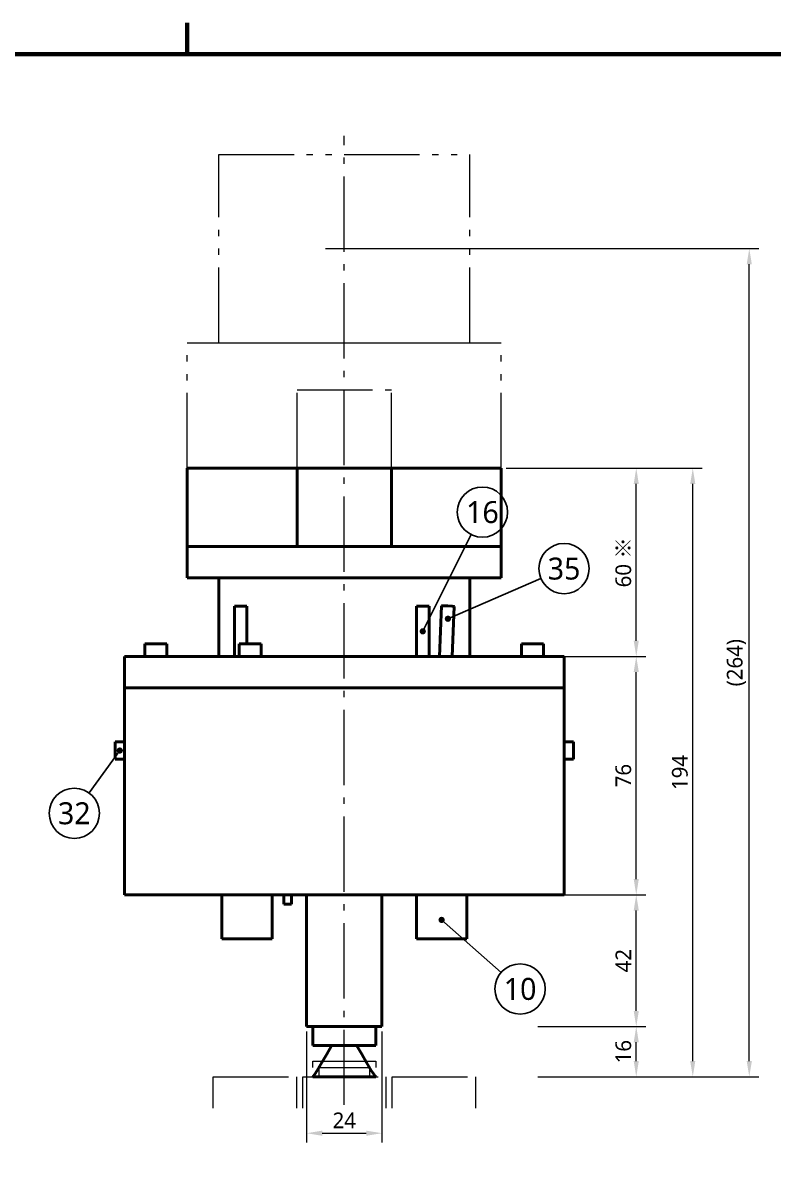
# Model space of a CAD drawing. Header units: millimetres. Extents: x 0 to 1800, y -680 to 297.
# Drawn here: x 648.8 to 768.3, y 110.5 to 292 of the extents above; entities that cross this region are included whole.
import ezdxf
from ezdxf.enums import TextEntityAlignment as Align

# ---------------------------------------------------------------- set-up
doc = ezdxf.new("R2010")
doc.units = ezdxf.units.MM
doc.linetypes.add('KS_CENTER', pattern=[17, 12, -2, 1, -2])
doc.linetypes.add('KS_PHANTOM', pattern=[20, 12, -2, 1, -2, 1, -2])
for name, color, linetype, lineweight in [('BALLOON', 7, 'Continuous', 25), ('CENTER', 1, 'KS_CENTER', 18), ('DIM', 3, 'Continuous', 18), ('FRAME', 7, 'Continuous', 70), ('OUTLINE', 7, 'Continuous', 50), ('PHANTOM', 6, 'KS_PHANTOM', 18), ('TEXT', 7, 'Continuous', 25)]:
    doc.layers.add(name, color=color, linetype=linetype, lineweight=lineweight)
doc.styles.add('KS', font='malgun.ttf')
doc.dimstyles.new('KS_00', dxfattribs={"dimtxt": 2.5, "dimasz": 2.5, "dimexe": 1.5, "dimexo": 0.8, "dimgap": 0.8, "dimtad": 1, "dimlfac": 50, "dimdsep": 46, "dimtxsty": 'KS', "dimcen": 0, "dimclrd": 3, "dimclre": 3, "dimclrt": 7, "dimazin": 3, "dimtfac": 0.7, "dimtmove": 0, "dimatfit": 3, "dimlwd": 18, "dimlwe": 18, "dimarcsym": 0})

# ---------------------------------------------------------------- blocks, each defined once
blk = doc.blocks.new('_CLOSEDFILLED')
at = {"color": 0, "linetype": 'ByBlock'}
blk.add_solid([(-1, 0.164), (0, 0), (-1, -0.164)], dxfattribs=at)
blk = doc.blocks.new('*D13')
at = {"color": 3, "lineweight": 18}
for p, q in [((270.8, 132), (288, 132)), ((286.5, 126.5), (286.5, 129.5)), ((270.8, 124), (288, 124))]:
    blk.add_line(p, q, dxfattribs=at)
at = {"layer": 'Defpoints'}
for p in [(270, 132), (270, 124), (286.5, 124)]:
    blk.add_point(p, dxfattribs=at)
at = {"layer": 'DIM', "color": 3, "xscale": 2.5, "yscale": 2.5}
for p, rotation in [((286.5, 132), 90), ((286.5, 124), 270)]:
    blk.add_blockref('_CLOSEDFILLED', p, dxfattribs=dict(at, rotation=rotation))
at = {"layer": 'DIM', "color": 7, "insert": (284.45, 128), "char_height": 2.5, "attachment_point": 5, "rotation": 90, "style": 'KS'}
blk.add_mtext('16', dxfattribs=at)
blk = doc.blocks.new('*D14')
at = {"color": 3, "lineweight": 18}
for p, q in [((270.8, 153), (288, 153)), ((286.5, 134.5), (286.5, 150.5)), ((270.8, 132), (288, 132))]:
    blk.add_line(p, q, dxfattribs=at)
at = {"layer": 'Defpoints'}
for p in [(270, 153), (270, 132), (286.5, 132)]:
    blk.add_point(p, dxfattribs=at)
at = {"layer": 'DIM', "color": 3, "xscale": 2.5, "yscale": 2.5}
for p, rotation in [((286.5, 153), 90), ((286.5, 132), 270)]:
    blk.add_blockref('_CLOSEDFILLED', p, dxfattribs=dict(at, rotation=rotation))
at = {"layer": 'DIM', "color": 7, "insert": (284.45, 142.5), "char_height": 2.5, "attachment_point": 5, "rotation": 90, "style": 'KS'}
blk.add_mtext('42', dxfattribs=at)
blk = doc.blocks.new('*D15')
at = {"color": 3, "lineweight": 18}
for p, q in [((275.8, 191), (288, 191)), ((286.5, 155.5), (286.5, 188.5)), ((275.8, 153), (288, 153))]:
    blk.add_line(p, q, dxfattribs=at)
at = {"layer": 'Defpoints'}
for p in [(275, 191), (275, 153), (286.5, 153)]:
    blk.add_point(p, dxfattribs=at)
at = {"layer": 'DIM', "color": 3, "xscale": 2.5, "yscale": 2.5}
for p, rotation in [((286.5, 191), 90), ((286.5, 153), 270)]:
    blk.add_blockref('_CLOSEDFILLED', p, dxfattribs=dict(at, rotation=rotation))
at = {"layer": 'DIM', "color": 7, "insert": (284.45, 172), "char_height": 2.5, "attachment_point": 5, "rotation": 90, "style": 'KS'}
blk.add_mtext('76', dxfattribs=at)
blk = doc.blocks.new('*D16')
at = {"color": 3, "lineweight": 18}
for p, q in [((265.8, 221), (288, 221)), ((286.5, 193.5), (286.5, 218.5)), ((265.8, 191), (288, 191))]:
    blk.add_line(p, q, dxfattribs=at)
at = {"layer": 'Defpoints'}
for p in [(265, 221), (265, 191), (286.5, 191)]:
    blk.add_point(p, dxfattribs=at)
at = {"layer": 'DIM', "color": 3, "xscale": 2.5, "yscale": 2.5}
for p, rotation in [((286.5, 221), 90), ((286.5, 191), 270)]:
    blk.add_blockref('_CLOSEDFILLED', p, dxfattribs=dict(at, rotation=rotation))
at = {"layer": 'DIM', "color": 7, "insert": (284.45, 206), "char_height": 2.5, "attachment_point": 5, "rotation": 90, "style": 'KS'}
blk.add_mtext('60 ※', dxfattribs=at)
blk = doc.blocks.new('*D17')
at = {"color": 3, "lineweight": 18}
for p, q in [((265.8, 221), (297, 221)), ((295.5, 126.5), (295.5, 218.5)), ((270.8, 124), (297, 124))]:
    blk.add_line(p, q, dxfattribs=at)
at = {"layer": 'Defpoints'}
for p in [(265, 221), (270, 124), (295.5, 124)]:
    blk.add_point(p, dxfattribs=at)
at = {"layer": 'DIM', "color": 3, "xscale": 2.5, "yscale": 2.5}
for p, rotation in [((295.5, 221), 90), ((295.5, 124), 270)]:
    blk.add_blockref('_CLOSEDFILLED', p, dxfattribs=dict(at, rotation=rotation))
at = {"layer": 'DIM', "color": 7, "insert": (293.45, 172.5), "char_height": 2.5, "attachment_point": 5, "rotation": 90, "style": 'KS'}
blk.add_mtext('194', dxfattribs=at)
blk = doc.blocks.new('*D18')
at = {"color": 3, "lineweight": 18}
for p, q in [((240.8, 256), (306, 256)), ((304.5, 126.5), (304.5, 253.5)), ((270.8, 124), (306, 124))]:
    blk.add_line(p, q, dxfattribs=at)
at = {"layer": 'Defpoints'}
for p in [(240, 256), (270, 124), (304.5, 124)]:
    blk.add_point(p, dxfattribs=at)
at = {"layer": 'DIM', "color": 3, "xscale": 2.5, "yscale": 2.5}
for p, rotation in [((304.5, 256), 90), ((304.5, 124), 270)]:
    blk.add_blockref('_CLOSEDFILLED', p, dxfattribs=dict(at, rotation=rotation))
at = {"layer": 'DIM', "color": 7, "insert": (302.45, 190), "char_height": 2.5, "attachment_point": 5, "rotation": 90, "style": 'KS'}
blk.add_mtext('(264)', dxfattribs=at)
blk = doc.blocks.new('*D19')
at = {"color": 3, "lineweight": 18}
for p, q in [((234, 131.2), (234, 113.5)), ((246, 131.2), (246, 113.5)), ((236.5, 115), (243.5, 115))]:
    blk.add_line(p, q, dxfattribs=at)
at = {"layer": 'Defpoints'}
for p in [(234, 132), (246, 132), (234, 115)]:
    blk.add_point(p, dxfattribs=at)
at = {"layer": 'DIM', "color": 3, "xscale": 2.5, "yscale": 2.5, "rotation": 180}
blk.add_blockref('_CLOSEDFILLED', (234, 115), dxfattribs=at)
at = {"layer": 'DIM', "color": 3, "xscale": 2.5, "yscale": 2.5}
blk.add_blockref('_CLOSEDFILLED', (246, 115), dxfattribs=at)
at = {"layer": 'DIM', "color": 7, "insert": (240, 117.05), "char_height": 2.5, "attachment_point": 5, "style": 'KS'}
blk.add_mtext('24', dxfattribs=at)
blk = doc.blocks.new('D-02_R03_1of3')
at = {"layer": 'BALLOON'}
h = blk.add_hatch(color=256, dxfattribs=at)
h.dxf.hatch_style = 1
edge = h.paths.add_edge_path()
edge.add_arc((256.5, 197), 0.5, 0, 360)
h = blk.add_hatch(color=256, dxfattribs=at)
h.dxf.hatch_style = 1
edge = h.paths.add_edge_path()
edge.add_arc((252.5, 195), 0.5, 0, 360)
h = blk.add_hatch(color=256, dxfattribs=at)
h.dxf.hatch_style = 1
edge = h.paths.add_edge_path()
edge.add_arc((204.25, 176), 0.5, 0, 360)
h = blk.add_hatch(color=256, dxfattribs=at)
h.dxf.hatch_style = 1
edge = h.paths.add_edge_path()
edge.add_arc((255.5, 149), 0.5, 0, 360)
for p, q in [((260.21115, 210.42229), (252.5, 195)), ((271.32857, 203.41236), (256.5, 197)), ((199.34787, 169.23844), (204.25, 176)), ((264.99715, 140.64251), (255.5, 149))]:
    blk.add_line(p, q, dxfattribs=at)
for centre in [(262, 214), (275, 205), (197, 166), (268, 138)]:
    blk.add_circle(centre, 4, dxfattribs=at)
at = {"layer": 'CENTER'}
blk.add_line((240, 119.5), (240, 274), dxfattribs=at)
at = {"layer": 'FRAME'}
blk.add_line((215, 287), (215, 292), dxfattribs=at)
blk.add_lwpolyline([(20, 10), (410, 10), (410, 287), (20, 287)], close=True, dxfattribs=at)
at = {"layer": 'OUTLINE'}
for p, q in [((215, 208.5), (215, 221)), ((232.5, 208.5), (232.5, 221)), ((232.5, 221), (247.5, 221)), ((247.5, 208.5), (247.5, 221)), ((265, 208.5), (265, 221)), ((215, 203.5), (215, 208.5)), ((232.5, 208.5), (247.5, 208.5)), ((265, 203.5), (265, 208.5)), ((220, 191), (220, 203.5)), ((260, 191), (260, 203.5)), ((222.5, 191), (222.5, 199)), ((224.5, 193), (224.5, 199)), ((251.5, 191), (251.5, 199)), ((253.5, 191), (253.5, 199)), ((255.1792, 191), (255.5008, 199.03997)), ((257.1808, 191), (257.4992, 198.96003)), ((208.25, 193), (208.25, 191)), ((211.75, 193), (211.75, 191)), ((223.25, 193), (223.25, 191)), ((226.75, 193), (226.75, 191)), ((268.25, 193), (268.25, 191)), ((271.75, 193), (271.75, 191)), ((205, 186), (205, 191)), ((205, 191), (275, 191)), ((275, 186), (275, 191)), ((205, 153), (205, 186)), ((205, 186), (275, 186)), ((275, 153), (275, 186)), ((203.5, 177.375), (205, 177.375)), ((276.5, 177.375), (275, 177.375)), ((203.5, 174.625), (205, 174.625)), ((276.5, 174.625), (275, 174.625)), ((205, 153), (275, 153)), ((220.5, 146), (220.5, 153)), ((228.5, 146), (228.5, 153)), ((230.4, 153), (230.4, 151.5)), ((231.6, 153), (231.6, 151.5)), ((234, 132), (234, 153)), ((246, 132), (246, 153)), ((251.5, 146), (251.5, 153)), ((259.5, 146), (259.5, 153)), ((220.5, 146), (228.5, 146)), ((251.5, 146), (259.5, 146)), ((234, 132), (246, 132)), ((235, 129), (235, 132)), ((245, 129), (245, 132)), ((235, 129), (245, 129)), ((238, 128.97148), (238, 129)), ((242, 128.97148), (242, 129))]:
    blk.add_line(p, q, dxfattribs=at)
for points in [[(215, 221), (215.10216, 221), (215.40782, 221), (215.91447, 221), (216.61797, 221), (217.51258, 221), (218.59098, 221), (219.84436, 221), (221.26247, 221), (222.83372, 221), (224.54528, 221), (226.38314, 221), (228.33231, 221), (230.37683, 221), (232.5, 221)], [(247.5, 221), (249.62317, 221), (251.66769, 221), (253.61686, 221), (255.45472, 221), (257.16628, 221), (258.73753, 221), (260.15564, 221), (261.40902, 221), (262.48742, 221), (263.38203, 221), (264.08553, 221), (264.59218, 221), (264.89784, 221), (265, 221)], [(215, 208.5), (215.10216, 208.5), (215.40782, 208.5), (215.91447, 208.5), (216.61797, 208.5), (217.51258, 208.5), (218.59098, 208.5), (219.84436, 208.5), (221.26247, 208.5), (222.83372, 208.5), (224.54528, 208.5), (226.38314, 208.5), (228.33231, 208.5), (230.37683, 208.5), (232.5, 208.5)], [(247.5, 208.5), (249.62317, 208.5), (251.66769, 208.5), (253.61686, 208.5), (255.45472, 208.5), (257.16628, 208.5), (258.73753, 208.5), (260.15564, 208.5), (261.40902, 208.5), (262.48742, 208.5), (263.38203, 208.5), (264.08553, 208.5), (264.59218, 208.5), (264.89784, 208.5), (265, 208.5)], [(215, 203.5), (215.15719, 203.5), (215.6268, 203.5), (216.40292, 203.5), (217.47578, 203.5), (218.8319, 203.5), (220.45421, 203.5), (222.32233, 203.5), (224.41275, 203.5), (226.6992, 203.5), (229.15291, 203.5), (231.74302, 203.5), (234.43698, 203.5), (237.20089, 203.5), (240, 203.5)], [(240, 203.5), (242.79911, 203.5), (245.56302, 203.5), (248.25698, 203.5), (250.84709, 203.5), (253.3008, 203.5), (255.58725, 203.5), (257.67767, 203.5), (259.54579, 203.5), (261.1681, 203.5), (262.52422, 203.5), (263.59708, 203.5), (264.3732, 203.5), (264.84281, 203.5), (265, 203.5)], [(222.5, 199), (222.50629, 199), (222.52507, 199), (222.55612, 199), (222.59903, 199), (222.65328, 199), (222.71817, 199), (222.79289, 199), (222.87651, 199), (222.96797, 199), (223.06612, 199), (223.16972, 199), (223.27748, 199), (223.38804, 199), (223.5, 199)], [(223.5, 199), (223.61196, 199), (223.72252, 199), (223.83028, 199), (223.93388, 199), (224.03203, 199), (224.12349, 199), (224.20711, 199), (224.28183, 199), (224.34672, 199), (224.40097, 199), (224.44388, 199), (224.47493, 199), (224.49371, 199), (224.5, 199)], [(251.5, 199), (251.50629, 199), (251.52507, 199), (251.55612, 199), (251.59903, 199), (251.65328, 199), (251.71817, 199), (251.79289, 199), (251.87651, 199), (251.96797, 199), (252.06612, 199), (252.16972, 199), (252.27748, 199), (252.38804, 199), (252.5, 199)], [(252.5, 199), (252.61196, 199), (252.72252, 199), (252.83028, 199), (252.93388, 199), (253.03203, 199), (253.12349, 199), (253.20711, 199), (253.28183, 199), (253.34672, 199), (253.40097, 199), (253.44388, 199), (253.47493, 199), (253.49371, 199), (253.5, 199)], [(255.5008, 199.03997), (255.52029, 199.04698), (255.57739, 199.05219), (255.7943, 199.05648), (256.5008, 199.03994)], [(256.5008, 199.03994), (257.20739, 198.99998), (257.42368, 198.97836), (257.48029, 198.96859), (257.4992, 198.96003)], [(211.75, 193), (211.70612, 193), (211.5767, 193), (211.36821, 193), (211.09111, 193), (210.7593, 193), (210.38941, 193), (210, 193), (209.61059, 193), (209.2407, 193), (208.90889, 193), (208.63179, 193), (208.4233, 193), (208.29388, 193), (208.25, 193)], [(226.75, 193), (226.70612, 193), (226.5767, 193), (226.36821, 193), (226.09111, 193), (225.7593, 193), (225.38941, 193), (225, 193), (224.61059, 193), (224.2407, 193), (223.90889, 193), (223.63179, 193), (223.4233, 193), (223.29388, 193), (223.25, 193)], [(271.75, 193), (271.70612, 193), (271.5767, 193), (271.36821, 193), (271.09111, 193), (270.7593, 193), (270.38941, 193), (270, 193), (269.61059, 193), (269.2407, 193), (268.90889, 193), (268.63179, 193), (268.4233, 193), (268.29388, 193), (268.25, 193)], [(203.5, 177.375), (203.5, 177.34053), (203.5, 177.23883), (203.5, 177.07502), (203.5, 176.8573), (203.5, 176.59659), (203.5, 176.30597), (203.5, 176), (203.5, 175.69403), (203.5, 175.40341), (203.5, 175.1427), (203.5, 174.92498), (203.5, 174.76117), (203.5, 174.65947), (203.5, 174.625)], [(276.5, 174.625), (276.5, 174.65947), (276.5, 174.76117), (276.5, 174.92498), (276.5, 175.1427), (276.5, 175.40341), (276.5, 175.69403), (276.5, 176), (276.5, 176.30597), (276.5, 176.59659), (276.5, 176.8573), (276.5, 177.07502), (276.5, 177.23883), (276.5, 177.34053), (276.5, 177.375)], [(231.6, 151.5), (231.58496, 151.5), (231.54058, 151.5), (231.4691, 151.5), (231.37409, 151.5), (231.26033, 151.5), (231.13351, 151.5), (231, 151.5), (230.86649, 151.5), (230.73967, 151.5), (230.62591, 151.5), (230.5309, 151.5), (230.45942, 151.5), (230.41504, 151.5), (230.4, 151.5)], [(237.975, 128.95501), (237.21444, 127.59734), (236.44141, 126.24784), (236.07185, 125.62012), (235.69417, 124.99836), (235.31678, 124.41357), (235.11999, 124.13998), (235, 124)], [(238.04523, 129), (237.99286, 128.96683), (237.97949, 128.958), (237.975, 128.95501)], [(237.975, 128.95501), (237.97787, 128.95693)], [(237.97523, 128.95517), (237.97548, 128.95533)], [(237.97572, 128.95549), (237.97787, 128.95693)], [(238, 128.97148), (237.9758, 128.95555)], [(242.025, 128.95501), (242.02051, 128.958), (242.00714, 128.96683), (241.95477, 129)], [(242, 128.97148), (242.02213, 128.95693)], [(242.025, 128.95501), (242.01871, 128.9592), (242, 128.97148)], [(242.025, 128.95501), (242.78556, 127.59734), (243.55859, 126.24784), (243.92815, 125.62012), (244.30583, 124.99836), (244.68322, 124.41357), (244.88001, 124.13998), (245, 124)], [(235, 124), (235.00602, 124), (235.02408, 124), (235.05412, 124), (235.09607, 124), (235.14984, 124), (235.2153, 124), (235.29228, 124), (235.3806, 124), (235.48005, 124), (235.59039, 124), (235.71136, 124), (235.84265, 124), (236.13495, 124), (236.46447, 124), (236.82803, 124), (237.22215, 124), (237.64302, 124), (238.08658, 124), (238.54858, 124), (239.02455, 124), (240, 124)], [(240, 124), (240.97545, 124), (241.45142, 124), (241.91342, 124), (242.35698, 124), (242.77785, 124), (243.17197, 124), (243.53553, 124), (243.86505, 124), (244.15735, 124), (244.28864, 124), (244.40961, 124), (244.51995, 124), (244.6194, 124), (244.70772, 124), (244.7847, 124), (244.85016, 124), (244.90393, 124), (244.94588, 124), (244.97592, 124), (244.99398, 124), (245, 124)]]:
    blk.add_lwpolyline(points, dxfattribs=at)
at = {"layer": 'PHANTOM'}
for p, q in [((220, 241), (220, 271)), ((220, 271), (260, 271)), ((260, 241), (260, 271)), ((237, 256), (243, 256)), ((215, 221), (215, 241)), ((265, 221), (265, 241)), ((232.5, 221), (232.5, 233.5)), ((232.5, 233.5), (247.5, 233.5)), ((247.5, 221), (247.5, 233.5)), ((232.5, 221), (247.5, 221))]:
    blk.add_line(p, q, dxfattribs=at)
for points in [[(215, 241), (215.15719, 241), (215.6268, 241), (216.40292, 241), (217.47578, 241), (218.8319, 241), (220.45421, 241), (222.32233, 241), (224.41275, 241), (226.6992, 241), (229.15291, 241), (231.74302, 241), (234.43698, 241), (237.20089, 241), (240, 241)], [(240, 241), (242.79911, 241), (245.56302, 241), (248.25698, 241), (250.84709, 241), (253.3008, 241), (255.58725, 241), (257.67767, 241), (259.54579, 241), (261.1681, 241), (262.52422, 241), (263.59708, 241), (264.3732, 241), (264.84281, 241), (265, 241)], [(215, 221), (215.10216, 221), (215.40782, 221), (215.91447, 221), (216.61797, 221), (217.51258, 221), (218.59098, 221), (219.84436, 221), (221.26247, 221), (222.83372, 221), (224.54528, 221), (226.38314, 221), (228.33231, 221), (230.37683, 221), (232.5, 221)], [(247.5, 221), (249.62317, 221), (251.66769, 221), (253.61686, 221), (255.45472, 221), (257.16628, 221), (258.73753, 221), (260.15564, 221), (261.40902, 221), (262.48742, 221), (263.38203, 221), (264.08553, 221), (264.59218, 221), (264.89784, 221), (265, 221)], [(235, 125.5), (235, 126.5), (245, 126.5), (245, 125.5)], [(236, 124), (236, 125.5), (244, 125.5), (244, 124)], [(219.125, 119), (219.125, 124), (232.375, 124), (232.375, 119)], [(233.375, 119), (233.375, 124), (246.625, 124), (246.625, 119)], [(247.625, 119), (247.625, 124), (260.875, 124), (260.875, 119)]]:
    blk.add_lwpolyline(points, dxfattribs=at)
at = {"layer": 'TEXT', "style": 'KS'}
for s, p in [('16', (262, 214)), ('35', (275, 205)), ('32', (197, 166)), ('10', (268, 138))]:
    blk.add_text(s, height=3.5, dxfattribs=at).set_placement(p, align=Align.MIDDLE_CENTER)
at = {"layer": 'DIM'}
for base, p1, p2, text, picture, middle in [((304.5, 124), (270, 124), (240, 256), '(<>)', '*D18', (302.45, 190)), ((286.5, 191), (265, 191), (265, 221), '<> ※', '*D16', (284.45, 206))]:
    dim = blk.add_linear_dim(base=base, p1=p1, p2=p2, angle=90, text=text, dimstyle='KS_00', dxfattribs=at)
    dim.commit()
    dim.dimension.update_dxf_attribs({"geometry": picture, "text_midpoint": middle})
for base, p1, p2, picture, middle in [((295.5, 124), (270, 124), (265, 221), '*D17', (293.45, 172.5)), ((286.5, 153), (275, 153), (275, 191), '*D15', (284.45, 172)), ((286.5, 132), (270, 132), (270, 153), '*D14', (284.45, 142.5)), ((286.5, 124), (270, 124), (270, 132), '*D13', (284.45, 128))]:
    dim = blk.add_linear_dim(base=base, p1=p1, p2=p2, angle=90, dimstyle='KS_00', dxfattribs=at)
    dim.commit()
    dim.dimension.update_dxf_attribs({"geometry": picture, "text_midpoint": middle})
dim = blk.add_linear_dim(base=(234, 115), p1=(234, 132), p2=(246, 132), dimstyle='KS_00', dxfattribs=at)
dim.commit()
dim.dimension.update_dxf_attribs({"geometry": '*D19', "text_midpoint": (240, 117.05)})

msp = doc.modelspace()

# ---------------------------------------------------------------- block references
msp.add_blockref('D-02_R03_1of3', (460, 0))

doc.saveas('drawing.dxf')
